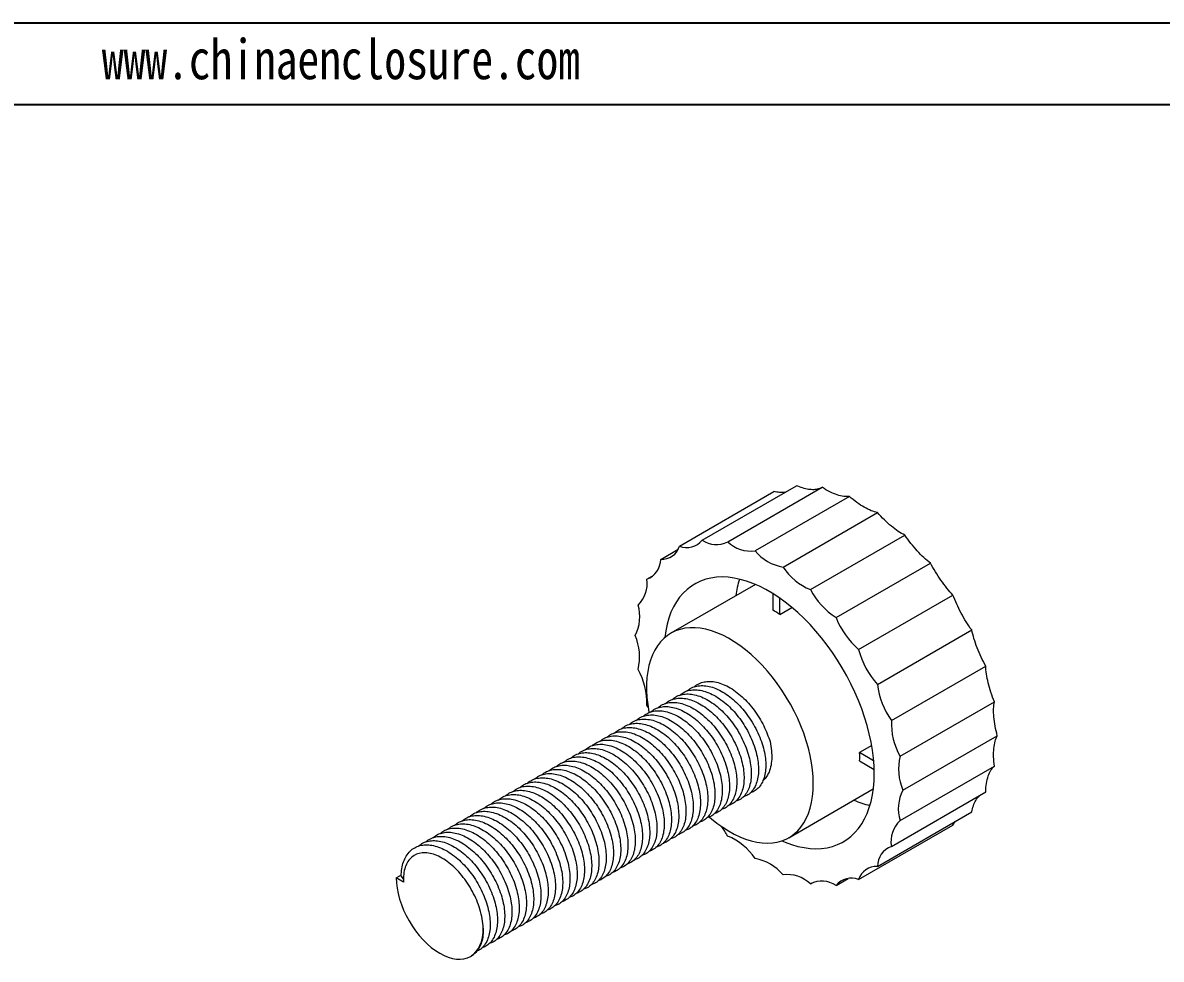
# Model space of a CAD drawing. Header units: inches. Extents: x 725 to 5279, y 573 to 1304.
# Drawn here: x 5125.4 to 5180.9, y 694.6 to 740.2 of the extents above; entities that cross this region are included whole.
import ezdxf

# ---------------------------------------------------------------- set-up
doc = ezdxf.new("R2010")
doc.units = ezdxf.units.IN
doc.layers.add('文字', color=81, linetype='Continuous')
doc.styles.add('宋体', font='', dxfattribs={"width": 0.8, "height": 3.5})
doc.styles.get('宋体').set_extended_font_data('SimSun')

msp = doc.modelspace()

# ---------------------------------------------------------------- linework, layer by layer
for p, q in [((5042.917, 740.203), (5279.452, 740.203)), ((5049.038, 736.221), (5275.47, 736.221))]:
    msp.add_line(p, q)
at = {"color": 7, "linetype": 'Continuous', "lineweight": 15}
for p, q in [((5158.563, 714.994), (5163.163, 717.649)), ((5157.459, 714.705), (5162.059, 717.361)), ((5159.81, 714.915), (5164.409, 717.571)), ((5165.744, 717.128), (5161.145, 714.473)), ((5162.509, 713.685), (5167.109, 716.34)), ((5163.844, 712.587), (5168.443, 715.242)), ((5156.546, 714.061), (5157.39, 714.549)), ((5165.091, 711.226), (5169.69, 713.881)), ((5155.864, 713.091), (5156.205, 713.288)), ((5161.16, 712.837), (5157.043, 710.46)), ((5162.004, 712.397), (5162.004, 711.579)), ((5162.357, 711.375), (5162.357, 712.164)), ((5166.195, 709.662), (5170.794, 712.318)), ((5162.357, 711.375), (5162.945, 711.714)), ((5167.108, 707.964), (5171.707, 710.62)), ((5167.79, 706.206), (5172.389, 708.861)), ((5168.212, 704.464), (5172.811, 707.119)), ((5155.931, 706.858), (5155.864, 706.959)), ((5168.354, 702.814), (5172.954, 705.469)), ((5166.83, 704.985), (5166.242, 704.646)), ((5166.926, 704.251), (5166.242, 704.646)), ((5166.242, 704.237), (5166.95, 703.829)), ((5168.212, 701.329), (5172.811, 703.985)), ((5162.792, 700.5), (5166.91, 702.877)), ((5167.79, 700.074), (5172.389, 702.729)), ((5167.108, 699.103), (5171.707, 701.758)), ((5166.195, 698.459), (5170.794, 701.115)), ((5170.794, 701.115), (5170.892, 701.288)), ((5143.654, 698.541), (5143.831, 698.643)), ((5144.006, 698.337), (5143.654, 698.541)), ((5143.889, 698.632), (5143.831, 698.643)), ((5143.889, 698.632), (5144.005, 698.469)), ((5163.844, 698.249), (5163.928, 698.297)), ((5165.091, 698.17), (5165.687, 698.515)), ((5147.275, 694.718), (5147.32, 694.744))]:
    msp.add_line(p, q, dxfattribs=at)
at = {"color": 7, "linetype": 'Continuous', "lineweight": 15, "flags": 128}
for points in [[(5166.953, 703.623), (5166.944, 703.993), (5166.914, 704.373), (5166.866, 704.761), (5166.798, 705.156), (5166.712, 705.557), (5166.607, 705.961), (5166.484, 706.368), (5166.343, 706.776), (5166.185, 707.183), (5166.011, 707.587), (5165.821, 707.988), (5165.615, 708.383), (5165.396, 708.772), (5165.162, 709.152), (5164.916, 709.523), (5164.659, 709.882), (5164.39, 710.229), (5164.112, 710.562), (5163.825, 710.88), (5163.531, 711.182), (5163.23, 711.466), (5162.924, 711.732), (5162.613, 711.978), (5162.3, 712.204), (5161.985, 712.408), (5161.669, 712.591), (5161.354, 712.75), (5161.04, 712.886), (5160.73, 712.998), (5160.424, 713.086), (5160.123, 713.149), (5159.829, 713.188), (5159.542, 713.201), (5159.264, 713.189), (5158.995, 713.152), (5158.737, 713.09), (5158.491, 713.003), (5158.258, 712.892), (5158.038, 712.758), (5157.833, 712.599), (5157.643, 712.418), (5157.468, 712.215), (5157.31, 711.99), (5157.17, 711.745), (5157.046, 711.48), (5156.942, 711.197), (5156.855, 710.896), (5156.788, 710.579), (5156.739, 710.247), (5156.739, 710.242)], [(5163.983, 703.133), (5163.974, 703.462), (5163.945, 703.802), (5163.897, 704.149), (5163.829, 704.502), (5163.744, 704.86), (5163.64, 705.221), (5163.518, 705.584), (5163.379, 705.946), (5163.223, 706.305), (5163.052, 706.661), (5162.866, 707.011), (5162.666, 707.354), (5162.453, 707.687), (5162.227, 708.011), (5161.991, 708.322), (5161.745, 708.62), (5161.49, 708.902), (5161.227, 709.169), (5160.959, 709.418), (5160.685, 709.648), (5160.408, 709.858), (5160.128, 710.047), (5159.847, 710.215), (5159.567, 710.36), (5159.289, 710.482), (5159.013, 710.58), (5158.742, 710.653), (5158.476, 710.702), (5158.217, 710.727), (5157.966, 710.726), (5157.725, 710.7), (5157.494, 710.649), (5157.274, 710.574), (5157.068, 710.474), (5156.874, 710.35), (5156.696, 710.204), (5156.532, 710.035), (5156.385, 709.844), (5156.254, 709.632), (5156.141, 709.401), (5156.046, 709.15), (5155.97, 708.883), (5155.912, 708.599), (5155.874, 708.3), (5155.854, 707.988), (5155.854, 707.664), (5155.874, 707.329), (5155.912, 706.986), (5155.97, 706.635), (5155.978, 706.594)], [(5162.452, 700.346), (5162.613, 700.278), (5162.924, 700.166), (5163.23, 700.078), (5163.531, 700.015), (5163.825, 699.977), (5164.112, 699.964), (5164.39, 699.976), (5164.659, 700.013), (5164.916, 700.075), (5165.162, 700.161), (5165.396, 700.272), (5165.615, 700.407), (5165.821, 700.565), (5166.011, 700.746), (5166.185, 700.95), (5166.343, 701.174), (5166.484, 701.419), (5166.607, 701.684), (5166.712, 701.967), (5166.798, 702.268), (5166.866, 702.585), (5166.914, 702.918), (5166.944, 703.264), (5166.953, 703.623)], [(5158.92, 701.505), (5159.013, 701.425), (5159.289, 701.205), (5159.567, 701.005), (5159.847, 700.826), (5160.128, 700.67), (5160.408, 700.536), (5160.685, 700.426), (5160.959, 700.341), (5161.227, 700.279), (5161.49, 700.243), (5161.745, 700.231), (5161.991, 700.244), (5162.227, 700.283), (5162.453, 700.346), (5162.666, 700.434), (5162.866, 700.545), (5163.052, 700.68), (5163.223, 700.838), (5163.379, 701.018), (5163.518, 701.22), (5163.64, 701.442), (5163.744, 701.683), (5163.829, 701.942), (5163.897, 702.218), (5163.945, 702.509), (5163.974, 702.815), (5163.983, 703.133)], [(5143.654, 698.541), (5143.664, 698.295), (5143.695, 698.039), (5143.746, 697.777), (5143.816, 697.51), (5143.905, 697.241), (5144.012, 696.973), (5144.136, 696.709), (5144.275, 696.45), (5144.43, 696.199), (5144.597, 695.96), (5144.775, 695.733), (5144.964, 695.522), (5145.16, 695.327), (5145.362, 695.152), (5145.568, 694.998), (5145.775, 694.866), (5145.983, 694.758), (5146.189, 694.675), (5146.391, 694.616), (5146.587, 694.584), (5146.775, 694.578), (5146.954, 694.599), (5147.121, 694.646), (5147.275, 694.718), (5147.415, 694.815), (5147.539, 694.937), (5147.646, 695.081), (5147.735, 695.247), (5147.805, 695.433), (5147.856, 695.637), (5147.887, 695.857), (5147.897, 696.091)]]:
    msp.add_lwpolyline(points, dxfattribs=at)
at = {"color": 7, "linetype": 'Continuous', "lineweight": 15}
for centre, radius, start, end in [((5157.818, 715.589), 0.953, 247.9068, 321.4237), ((5159.251, 715.979), 1.201, 235.0536, 297.7191), ((5160.95, 716.118), 1.657, 226.5376, 276.7471), ((5156.592, 714.966), 0.905, 267.0909, 343.2926), ((5162.902, 715.941), 2.29, 219.8772, 260.1282), ((5155.495, 714.075), 1.051, 290.5501, 359.2486), ((5165.001, 715.354), 2.999, 213.8084, 247.3006), ((5154.479, 712.857), 1.404, 313.2953, 9.566), ((5165.01, 711.727), 4.83, 163.5148, 173.3083), ((5167.063, 714.284), 3.639, 207.81, 237.1841), ((5153.57, 711.266), 1.957, 332.1062, 16.9192), ((5159.473, 706.787), 5.419, 57.8441, 62.1613), ((5168.863, 712.718), 4.057, 201.58, 228.8702), ((5152.869, 709.309), 2.644, 346.6961, 23.1886), ((5170.203, 710.723), 4.146, 194.8217, 221.7119), ((5152.527, 707.073), 3.339, 358.0357, 29.1783), ((5170.962, 708.448), 3.884, 187.1532, 215.2581), ((5171.127, 706.091), 3.339, 178.0357, 209.1783), ((5160.826, 704.441), 5.42, 357.8417, 2.1583), ((5170.785, 703.855), 2.644, 166.6961, 203.1886), ((5170.084, 701.899), 1.957, 152.1062, 196.9192), ((5167.873, 706.766), 4.83, 246.6859, 256.4803), ((5156.094, 698.53), 4.243, 28.86, 36.2937), ((5169.174, 700.307), 1.404, 133.2953, 189.566), ((5158.652, 697.811), 2.999, 33.8084, 67.3006), ((5168.159, 699.089), 1.051, 110.5501, 179.2486), ((5160.752, 697.224), 2.29, 39.8772, 80.1282), ((5167.062, 698.199), 0.905, 87.0909, 163.2926), ((5162.704, 697.046), 1.657, 46.5376, 96.7471), ((5164.403, 697.186), 1.201, 55.0536, 117.7191), ((5165.836, 697.576), 0.953, 67.9068, 141.4237)]:
    msp.add_arc(centre, radius, start, end, dxfattribs=at)
for points, knots in [([(5164.371, 717.553), (5164.327, 717.529), (5164.224, 717.474), (5164.013, 717.447), (5163.752, 717.464), (5163.467, 717.528), (5163.262, 717.61), (5163.163, 717.649)], [0, 0, 0, 0, 0.163517, 0.377151, 0.584945, 0.798846, 1, 1, 1, 1]), ([(5162.609, 717.33), (5162.522, 717.323), (5162.353, 717.309), (5162.155, 717.343), (5162.059, 717.361)], [0, 0, 0, 0, 0.510751, 1, 1, 1, 1]), ([(5165.744, 717.128), (5165.662, 717.114), (5165.572, 717.113), (5165.373, 717.138), (5165.264, 717.163), (5164.921, 717.277), (5164.668, 717.403), (5164.409, 717.571)], [0, 0, 0, 0, 0.25, 0.25, 0.5, 0.5, 1, 1, 1, 1]), ([(5167.109, 716.34), (5167.015, 716.358), (5166.915, 716.388), (5166.702, 716.475), (5166.587, 716.532), (5166.237, 716.734), (5165.988, 716.914), (5165.744, 717.128)], [0, 0, 0, 0, 0.25, 0.25, 0.5, 0.5, 1, 1, 1, 1]), ([(5168.443, 715.242), (5168.343, 715.291), (5168.238, 715.352), (5168.02, 715.497), (5167.905, 715.582), (5167.677, 715.77), (5167.562, 715.873), (5167.333, 716.096), (5167.219, 716.215), (5167.109, 716.34)], [0, 0, 0, 0, 0.25, 0.25, 0.5, 0.5, 0.75, 0.75, 1, 1, 1, 1]), ([(5169.69, 713.881), (5169.587, 713.96), (5169.483, 714.048), (5169.27, 714.246), (5169.161, 714.356), (5168.948, 714.589), (5168.843, 714.712), (5168.638, 714.97), (5168.538, 715.105), (5168.443, 715.242)], [0, 0, 0, 0, 0.25, 0.25, 0.5, 0.5, 0.75, 0.75, 1, 1, 1, 1]), ([(5170.794, 712.318), (5170.694, 712.422), (5170.595, 712.535), (5170.398, 712.777), (5170.299, 712.908), (5170.11, 713.176), (5170.02, 713.313), (5169.847, 713.595), (5169.765, 713.739), (5169.69, 713.881)], [0, 0, 0, 0, 0.25, 0.25, 0.5, 0.5, 0.75, 0.75, 1, 1, 1, 1]), ([(5171.707, 710.62), (5171.615, 710.746), (5171.526, 710.879), (5171.354, 711.155), (5171.27, 711.3), (5171.113, 711.591), (5171.041, 711.737), (5170.907, 712.03), (5170.846, 712.176), (5170.794, 712.318)], [0, 0, 0, 0, 0.25, 0.25, 0.5, 0.5, 0.75, 0.75, 1, 1, 1, 1]), ([(5172.389, 708.861), (5172.31, 709.005), (5172.236, 709.151), (5172.096, 709.45), (5172.031, 709.603), (5171.914, 709.905), (5171.862, 710.053), (5171.773, 710.343), (5171.736, 710.485), (5171.707, 710.62)], [0, 0, 0, 0, 0.25, 0.25, 0.5, 0.5, 0.75, 0.75, 1, 1, 1, 1]), ([(5172.811, 707.119), (5172.749, 707.274), (5172.692, 707.428), (5172.593, 707.736), (5172.548, 707.892), (5172.476, 708.19), (5172.448, 708.334), (5172.406, 708.609), (5172.394, 708.74), (5172.389, 708.861)], [0, 0, 0, 0, 0.25, 0.25, 0.5, 0.5, 0.75, 0.75, 1, 1, 1, 1]), ([(5157.46, 707.432), (5157.516, 707.478), (5157.642, 707.584), (5157.882, 707.675), (5158.163, 707.716), (5158.47, 707.692), (5158.799, 707.603), (5159.141, 707.448), (5159.484, 707.23), (5159.813, 706.96), (5160.12, 706.649), (5160.402, 706.301), (5160.659, 705.92), (5160.884, 705.51), (5161.068, 705.086), (5161.204, 704.663), (5161.288, 704.257), (5161.321, 703.876), (5161.304, 703.524), (5161.238, 703.205), (5161.121, 702.927), (5160.955, 702.706), (5160.767, 702.553), (5160.62, 702.503), (5160.558, 702.482)], [0, 0, 0, 0, 0.035891, 0.082, 0.126818, 0.172483, 0.219307, 0.266733, 0.314159, 0.360984, 0.406648, 0.451466, 0.497575, 0.544665, 0.592159, 0.63945, 0.685946, 0.731113, 0.776281, 0.822777, 0.870068, 0.917562, 0.964652, 1, 1, 1, 1]), ([(5157.814, 707.636), (5157.869, 707.682), (5157.996, 707.788), (5158.235, 707.879), (5158.517, 707.92), (5158.824, 707.897), (5159.153, 707.807), (5159.495, 707.652), (5159.837, 707.434), (5160.166, 707.164), (5160.473, 706.853), (5160.755, 706.505), (5161.012, 706.124), (5161.237, 705.714), (5161.422, 705.29), (5161.558, 704.867), (5161.642, 704.461), (5161.674, 704.08), (5161.658, 703.728), (5161.592, 703.409), (5161.474, 703.131), (5161.309, 702.91), (5161.115, 702.755), (5160.965, 702.7), (5160.897, 702.675)], [0, 0, 0, 0, 0.0357801, 0.0817456, 0.126425, 0.1719477, 0.2186267, 0.2659059, 0.3131852, 0.3598641, 0.4053869, 0.4500663, 0.4960318, 0.5429756, 0.5903226, 0.6374671, 0.683819, 0.7288461, 0.7738732, 0.8202251, 0.8673697, 0.9147166, 0.9616605, 1, 1, 1, 1]), ([(5158.167, 707.84), (5158.223, 707.886), (5158.35, 707.992), (5158.589, 708.083), (5158.87, 708.124), (5159.177, 708.101), (5159.506, 708.011), (5159.849, 707.856), (5160.191, 707.638), (5160.52, 707.368), (5160.827, 707.057), (5161.109, 706.709), (5161.358, 706.339), (5161.571, 705.955), (5161.747, 705.567), (5161.831, 705.308), (5161.873, 705.179)], [0, 0, 0, 0, 0.057218, 0.130725, 0.202175, 0.274973, 0.349621, 0.425228, 0.500836, 0.575483, 0.648282, 0.719732, 0.793239, 0.861797, 0.930964, 1, 1, 1, 1]), ([(5156.4, 706.819), (5156.455, 706.866), (5156.582, 706.972), (5156.821, 707.062), (5157.102, 707.104), (5157.41, 707.08), (5157.739, 706.991), (5158.081, 706.835), (5158.423, 706.618), (5158.752, 706.348), (5159.059, 706.036), (5159.341, 705.689), (5159.598, 705.308), (5159.823, 704.898), (5160.008, 704.474), (5160.143, 704.05), (5160.227, 703.644), (5160.26, 703.264), (5160.244, 702.912), (5160.177, 702.592), (5160.06, 702.315), (5159.894, 702.094), (5159.706, 701.94), (5159.56, 701.891), (5159.497, 701.87)], [0, 0, 0, 0, 0.0358914, 0.0819999, 0.1268183, 0.1724826, 0.2193068, 0.2667331, 0.3141595, 0.3609836, 0.406648, 0.4514664, 0.4975749, 0.5446648, 0.592159, 0.6394502, 0.6859463, 0.7311135, 0.7762806, 0.8227768, 0.8700679, 0.9175622, 0.9646521, 1, 1, 1, 1]), ([(5156.753, 707.023), (5156.809, 707.07), (5156.935, 707.176), (5157.175, 707.266), (5157.456, 707.308), (5157.763, 707.284), (5158.092, 707.195), (5158.434, 707.039), (5158.776, 706.822), (5159.106, 706.552), (5159.413, 706.24), (5159.695, 705.893), (5159.952, 705.512), (5160.177, 705.102), (5160.361, 704.678), (5160.497, 704.255), (5160.581, 703.848), (5160.614, 703.468), (5160.597, 703.116), (5160.531, 702.796), (5160.414, 702.519), (5160.248, 702.298), (5160.059, 702.144), (5159.913, 702.095), (5159.851, 702.074)], [0, 0, 0, 0, 0.035891, 0.082, 0.126818, 0.172483, 0.219307, 0.266733, 0.314159, 0.360984, 0.406648, 0.451466, 0.497575, 0.544665, 0.592159, 0.63945, 0.685946, 0.731113, 0.776281, 0.822777, 0.870068, 0.917562, 0.964652, 1, 1, 1, 1]), ([(5157.107, 707.228), (5157.162, 707.274), (5157.289, 707.38), (5157.528, 707.471), (5157.81, 707.512), (5158.117, 707.488), (5158.446, 707.399), (5158.788, 707.243), (5159.13, 707.026), (5159.459, 706.756), (5159.766, 706.444), (5160.048, 706.097), (5160.305, 705.716), (5160.53, 705.306), (5160.715, 704.882), (5160.851, 704.459), (5160.935, 704.053), (5160.967, 703.672), (5160.951, 703.32), (5160.884, 703), (5160.767, 702.723), (5160.601, 702.502), (5160.413, 702.348), (5160.267, 702.299), (5160.204, 702.278)], [0, 0, 0, 0, 0.035891, 0.082, 0.126818, 0.172483, 0.219307, 0.266733, 0.314159, 0.360984, 0.406648, 0.451466, 0.497575, 0.544665, 0.592159, 0.63945, 0.685946, 0.731113, 0.776281, 0.822777, 0.870068, 0.917562, 0.964652, 1, 1, 1, 1]), ([(5172.954, 705.469), (5172.911, 705.629), (5172.876, 705.785), (5172.821, 706.09), (5172.801, 706.24), (5172.776, 706.523), (5172.772, 706.655), (5172.779, 706.903), (5172.791, 707.017), (5172.811, 707.119)], [0, 0, 0, 0, 0.25, 0.25, 0.5, 0.5, 0.75, 0.75, 1, 1, 1, 1]), ([(5155.693, 706.411), (5155.748, 706.457), (5155.875, 706.563), (5156.114, 706.654), (5156.395, 706.696), (5156.702, 706.672), (5157.032, 706.583), (5157.374, 706.427), (5157.716, 706.209), (5158.045, 705.94), (5158.352, 705.628), (5158.634, 705.28), (5158.891, 704.899), (5159.116, 704.49), (5159.3, 704.065), (5159.436, 703.642), (5159.52, 703.236), (5159.553, 702.856), (5159.536, 702.503), (5159.47, 702.184), (5159.353, 701.907), (5159.187, 701.686), (5158.999, 701.532), (5158.853, 701.483), (5158.79, 701.462)], [0, 0, 0, 0, 0.035891, 0.082, 0.126818, 0.172483, 0.219307, 0.266733, 0.314159, 0.360984, 0.406648, 0.451466, 0.497575, 0.544665, 0.592159, 0.63945, 0.685946, 0.731113, 0.776281, 0.822777, 0.870068, 0.917562, 0.964652, 1, 1, 1, 1]), ([(5156.046, 706.615), (5156.102, 706.662), (5156.228, 706.768), (5156.468, 706.858), (5156.749, 706.9), (5157.056, 706.876), (5157.385, 706.787), (5157.727, 706.631), (5158.069, 706.414), (5158.399, 706.144), (5158.705, 705.832), (5158.988, 705.484), (5159.244, 705.104), (5159.47, 704.694), (5159.654, 704.27), (5159.79, 703.846), (5159.874, 703.44), (5159.907, 703.06), (5159.89, 702.707), (5159.824, 702.388), (5159.707, 702.111), (5159.541, 701.89), (5159.352, 701.736), (5159.206, 701.687), (5159.143, 701.666)], [0, 0, 0, 0, 0.035891, 0.082, 0.126818, 0.172483, 0.219307, 0.266733, 0.314159, 0.360984, 0.406648, 0.451466, 0.497575, 0.544665, 0.592159, 0.63945, 0.685946, 0.731113, 0.776281, 0.822777, 0.870068, 0.917562, 0.964652, 1, 1, 1, 1]), ([(5154.632, 705.799), (5154.687, 705.845), (5154.814, 705.951), (5155.053, 706.042), (5155.335, 706.083), (5155.642, 706.06), (5155.971, 705.97), (5156.313, 705.815), (5156.655, 705.597), (5156.984, 705.327), (5157.291, 705.016), (5157.573, 704.668), (5157.83, 704.287), (5158.056, 703.878), (5158.24, 703.453), (5158.376, 703.03), (5158.46, 702.624), (5158.492, 702.243), (5158.476, 701.891), (5158.41, 701.572), (5158.293, 701.294), (5158.126, 701.073), (5157.938, 700.92), (5157.792, 700.87), (5157.729, 700.849)], [0, 0, 0, 0, 0.0358914, 0.0819999, 0.1268183, 0.1724826, 0.2193068, 0.2667331, 0.3141595, 0.3609836, 0.406648, 0.4514664, 0.4975749, 0.5446648, 0.592159, 0.6394502, 0.6859463, 0.7311135, 0.7762806, 0.8227768, 0.8700679, 0.9175622, 0.9646521, 1, 1, 1, 1]), ([(5154.985, 706.003), (5155.041, 706.049), (5155.168, 706.155), (5155.407, 706.246), (5155.688, 706.287), (5155.995, 706.264), (5156.324, 706.175), (5156.667, 706.019), (5157.009, 705.801), (5157.338, 705.531), (5157.645, 705.22), (5157.927, 704.872), (5158.184, 704.491), (5158.409, 704.082), (5158.593, 703.657), (5158.729, 703.234), (5158.813, 702.828), (5158.846, 702.447), (5158.829, 702.095), (5158.763, 701.776), (5158.646, 701.498), (5158.48, 701.277), (5158.292, 701.124), (5158.145, 701.075), (5158.083, 701.053)], [0, 0, 0, 0, 0.035891, 0.082, 0.126818, 0.172483, 0.219307, 0.266733, 0.314159, 0.360984, 0.406648, 0.451466, 0.497575, 0.544665, 0.592159, 0.63945, 0.685946, 0.731113, 0.776281, 0.822777, 0.870068, 0.917562, 0.964652, 1, 1, 1, 1]), ([(5155.339, 706.207), (5155.394, 706.253), (5155.521, 706.359), (5155.761, 706.45), (5156.042, 706.492), (5156.349, 706.468), (5156.678, 706.379), (5157.02, 706.223), (5157.362, 706.005), (5157.692, 705.735), (5157.998, 705.424), (5158.281, 705.076), (5158.537, 704.695), (5158.763, 704.286), (5158.947, 703.861), (5159.083, 703.438), (5159.167, 703.032), (5159.199, 702.651), (5159.183, 702.299), (5159.117, 701.98), (5159, 701.702), (5158.833, 701.482), (5158.645, 701.328), (5158.499, 701.279), (5158.436, 701.257)], [0, 0, 0, 0, 0.035891, 0.082, 0.126818, 0.172483, 0.219307, 0.266733, 0.314159, 0.360984, 0.406648, 0.451466, 0.497575, 0.544665, 0.592159, 0.63945, 0.685946, 0.731113, 0.776281, 0.822777, 0.870068, 0.917562, 0.964652, 1, 1, 1, 1]), ([(5153.571, 705.186), (5153.627, 705.233), (5153.753, 705.339), (5153.993, 705.43), (5154.274, 705.471), (5154.581, 705.447), (5154.91, 705.358), (5155.252, 705.202), (5155.595, 704.985), (5155.924, 704.715), (5156.231, 704.403), (5156.513, 704.056), (5156.77, 703.675), (5156.995, 703.265), (5157.179, 702.841), (5157.315, 702.418), (5157.399, 702.012), (5157.432, 701.631), (5157.415, 701.279), (5157.349, 700.959), (5157.232, 700.682), (5157.066, 700.461), (5156.878, 700.307), (5156.731, 700.258), (5156.669, 700.237)], [0, 0, 0, 0, 0.035891, 0.082, 0.126818, 0.172483, 0.219307, 0.266733, 0.314159, 0.360984, 0.406648, 0.451466, 0.497575, 0.544665, 0.592159, 0.63945, 0.685946, 0.731113, 0.776281, 0.822777, 0.870068, 0.917562, 0.964652, 1, 1, 1, 1]), ([(5153.925, 705.391), (5153.98, 705.437), (5154.107, 705.543), (5154.346, 705.634), (5154.628, 705.675), (5154.935, 705.651), (5155.264, 705.562), (5155.606, 705.406), (5155.948, 705.189), (5156.277, 704.919), (5156.584, 704.608), (5156.866, 704.26), (5157.123, 703.879), (5157.348, 703.469), (5157.533, 703.045), (5157.669, 702.622), (5157.753, 702.216), (5157.785, 701.835), (5157.769, 701.483), (5157.702, 701.164), (5157.585, 700.886), (5157.419, 700.665), (5157.231, 700.512), (5157.085, 700.462), (5157.022, 700.441)], [0, 0, 0, 0, 0.035891, 0.082, 0.126818, 0.172483, 0.219307, 0.266733, 0.314159, 0.360984, 0.406648, 0.451466, 0.497575, 0.544665, 0.592159, 0.63945, 0.685946, 0.731113, 0.776281, 0.822777, 0.870068, 0.917562, 0.964652, 1, 1, 1, 1]), ([(5154.278, 705.595), (5154.334, 705.641), (5154.46, 705.747), (5154.7, 705.838), (5154.981, 705.879), (5155.288, 705.856), (5155.617, 705.766), (5155.96, 705.611), (5156.302, 705.393), (5156.631, 705.123), (5156.938, 704.812), (5157.22, 704.464), (5157.477, 704.083), (5157.702, 703.673), (5157.886, 703.249), (5158.022, 702.826), (5158.106, 702.42), (5158.139, 702.039), (5158.122, 701.687), (5158.056, 701.368), (5157.939, 701.09), (5157.773, 700.869), (5157.585, 700.716), (5157.438, 700.666), (5157.376, 700.645)], [0, 0, 0, 0, 0.0358914, 0.0819999, 0.1268183, 0.1724826, 0.2193068, 0.2667331, 0.3141595, 0.3609836, 0.406648, 0.4514664, 0.4975749, 0.5446648, 0.592159, 0.6394502, 0.6859463, 0.7311135, 0.7762806, 0.8227768, 0.8700679, 0.9175622, 0.9646521, 1, 1, 1, 1]), ([(5172.811, 703.985), (5172.791, 704.142), (5172.779, 704.293), (5172.772, 704.581), (5172.776, 704.721), (5172.8, 704.975), (5172.82, 705.091), (5172.876, 705.3), (5172.911, 705.392), (5172.954, 705.469)], [0, 0, 0, 0, 0.25, 0.25, 0.5, 0.5, 0.75, 0.75, 1, 1, 1, 1]), ([(5152.511, 704.574), (5152.566, 704.621), (5152.693, 704.727), (5152.932, 704.817), (5153.213, 704.859), (5153.52, 704.835), (5153.85, 704.746), (5154.192, 704.59), (5154.534, 704.373), (5154.863, 704.103), (5155.17, 703.791), (5155.452, 703.443), (5155.709, 703.063), (5155.934, 702.653), (5156.118, 702.229), (5156.254, 701.805), (5156.338, 701.399), (5156.371, 701.019), (5156.354, 700.666), (5156.288, 700.347), (5156.171, 700.07), (5156.005, 699.849), (5155.817, 699.695), (5155.671, 699.646), (5155.608, 699.625)], [0, 0, 0, 0, 0.0358914, 0.0819999, 0.1268183, 0.1724826, 0.2193068, 0.2667331, 0.3141595, 0.3609836, 0.406648, 0.4514664, 0.4975749, 0.5446648, 0.592159, 0.6394502, 0.6859463, 0.7311135, 0.7762806, 0.8227768, 0.8700679, 0.9175622, 0.9646521, 1, 1, 1, 1]), ([(5152.864, 704.778), (5152.92, 704.825), (5153.046, 704.931), (5153.286, 705.021), (5153.567, 705.063), (5153.874, 705.039), (5154.203, 704.95), (5154.545, 704.794), (5154.887, 704.577), (5155.217, 704.307), (5155.523, 703.995), (5155.806, 703.648), (5156.062, 703.267), (5156.288, 702.857), (5156.472, 702.433), (5156.608, 702.009), (5156.692, 701.603), (5156.725, 701.223), (5156.708, 700.871), (5156.642, 700.551), (5156.525, 700.274), (5156.359, 700.053), (5156.17, 699.899), (5156.024, 699.85), (5155.961, 699.829)], [0, 0, 0, 0, 0.0358914, 0.0819999, 0.1268183, 0.1724826, 0.2193068, 0.2667331, 0.3141595, 0.3609836, 0.406648, 0.4514664, 0.4975749, 0.5446648, 0.592159, 0.6394502, 0.6859463, 0.7311135, 0.7762806, 0.8227768, 0.8700679, 0.9175622, 0.9646521, 1, 1, 1, 1]), ([(5153.218, 704.982), (5153.273, 705.029), (5153.4, 705.135), (5153.639, 705.225), (5153.92, 705.267), (5154.228, 705.243), (5154.557, 705.154), (5154.899, 704.998), (5155.241, 704.781), (5155.57, 704.511), (5155.877, 704.199), (5156.159, 703.852), (5156.416, 703.471), (5156.641, 703.061), (5156.826, 702.637), (5156.961, 702.214), (5157.045, 701.807), (5157.078, 701.427), (5157.062, 701.075), (5156.995, 700.755), (5156.878, 700.478), (5156.712, 700.257), (5156.524, 700.103), (5156.378, 700.054), (5156.315, 700.033)], [0, 0, 0, 0, 0.0358914, 0.0819999, 0.1268183, 0.1724826, 0.2193068, 0.2667331, 0.3141595, 0.3609836, 0.406648, 0.4514664, 0.4975749, 0.5446648, 0.592159, 0.6394502, 0.6859463, 0.7311135, 0.7762806, 0.8227768, 0.8700679, 0.9175622, 0.9646521, 1, 1, 1, 1]), ([(5161.873, 705.179), (5161.901, 705.03), (5161.956, 704.732), (5161.964, 704.315), (5161.914, 703.936), (5161.802, 703.62), (5161.67, 703.401), (5161.564, 703.315), (5161.528, 703.286)], [0, 0, 0, 0, 0.184729, 0.369459, 0.554727, 0.739984, 0.912633, 1, 1, 1, 1]), ([(5151.803, 704.166), (5151.859, 704.212), (5151.986, 704.318), (5152.225, 704.409), (5152.506, 704.451), (5152.813, 704.427), (5153.142, 704.338), (5153.485, 704.182), (5153.827, 703.964), (5154.156, 703.694), (5154.463, 703.383), (5154.745, 703.035), (5155.002, 702.654), (5155.227, 702.245), (5155.411, 701.82), (5155.547, 701.397), (5155.631, 700.991), (5155.664, 700.61), (5155.647, 700.258), (5155.581, 699.939), (5155.464, 699.661), (5155.298, 699.44), (5155.11, 699.287), (5154.963, 699.238), (5154.901, 699.216)], [0, 0, 0, 0, 0.035891, 0.082, 0.126818, 0.172483, 0.219307, 0.266733, 0.314159, 0.360984, 0.406648, 0.451466, 0.497575, 0.544665, 0.592159, 0.63945, 0.685946, 0.731113, 0.776281, 0.822777, 0.870068, 0.917562, 0.964652, 1, 1, 1, 1]), ([(5152.157, 704.37), (5152.212, 704.416), (5152.339, 704.522), (5152.579, 704.613), (5152.86, 704.655), (5153.167, 704.631), (5153.496, 704.542), (5153.838, 704.386), (5154.18, 704.168), (5154.51, 703.899), (5154.816, 703.587), (5155.099, 703.239), (5155.355, 702.858), (5155.581, 702.449), (5155.765, 702.024), (5155.901, 701.601), (5155.985, 701.195), (5156.017, 700.815), (5156.001, 700.462), (5155.935, 700.143), (5155.818, 699.866), (5155.651, 699.645), (5155.463, 699.491), (5155.317, 699.442), (5155.254, 699.421)], [0, 0, 0, 0, 0.035891, 0.082, 0.126818, 0.172483, 0.219307, 0.266733, 0.314159, 0.360984, 0.406648, 0.451466, 0.497575, 0.544665, 0.592159, 0.63945, 0.685946, 0.731113, 0.776281, 0.822777, 0.870068, 0.917562, 0.964652, 1, 1, 1, 1]), ([(5150.743, 703.554), (5150.798, 703.6), (5150.925, 703.706), (5151.164, 703.797), (5151.446, 703.838), (5151.753, 703.815), (5152.082, 703.725), (5152.424, 703.57), (5152.766, 703.352), (5153.095, 703.082), (5153.402, 702.771), (5153.684, 702.423), (5153.941, 702.042), (5154.166, 701.632), (5154.351, 701.208), (5154.487, 700.785), (5154.571, 700.379), (5154.603, 699.998), (5154.587, 699.646), (5154.52, 699.327), (5154.403, 699.049), (5154.237, 698.828), (5154.049, 698.675), (5153.903, 698.625), (5153.84, 698.604)], [0, 0, 0, 0, 0.035891, 0.082, 0.126818, 0.172483, 0.219307, 0.266733, 0.314159, 0.360984, 0.406648, 0.451466, 0.497575, 0.544665, 0.592159, 0.63945, 0.685946, 0.731113, 0.776281, 0.822777, 0.870068, 0.917562, 0.964652, 1, 1, 1, 1]), ([(5151.096, 703.758), (5151.152, 703.804), (5151.279, 703.91), (5151.518, 704.001), (5151.799, 704.042), (5152.106, 704.019), (5152.435, 703.929), (5152.778, 703.774), (5153.12, 703.556), (5153.449, 703.286), (5153.756, 702.975), (5154.038, 702.627), (5154.295, 702.246), (5154.52, 701.837), (5154.704, 701.412), (5154.84, 700.989), (5154.924, 700.583), (5154.957, 700.202), (5154.94, 699.85), (5154.874, 699.531), (5154.757, 699.253), (5154.591, 699.032), (5154.403, 698.879), (5154.256, 698.829), (5154.194, 698.808)], [0, 0, 0, 0, 0.035891, 0.082, 0.126818, 0.172483, 0.219307, 0.266733, 0.314159, 0.360984, 0.406648, 0.451466, 0.497575, 0.544665, 0.592159, 0.63945, 0.685946, 0.731113, 0.776281, 0.822777, 0.870068, 0.917562, 0.964652, 1, 1, 1, 1]), ([(5151.45, 703.962), (5151.505, 704.008), (5151.632, 704.114), (5151.871, 704.205), (5152.153, 704.246), (5152.46, 704.223), (5152.789, 704.134), (5153.131, 703.978), (5153.473, 703.76), (5153.802, 703.49), (5154.109, 703.179), (5154.391, 702.831), (5154.648, 702.45), (5154.874, 702.041), (5155.058, 701.616), (5155.194, 701.193), (5155.278, 700.787), (5155.31, 700.406), (5155.294, 700.054), (5155.228, 699.735), (5155.111, 699.457), (5154.944, 699.236), (5154.756, 699.083), (5154.61, 699.034), (5154.547, 699.012)], [0, 0, 0, 0, 0.035891, 0.082, 0.126818, 0.172483, 0.219307, 0.266733, 0.314159, 0.360984, 0.406648, 0.451466, 0.497575, 0.544665, 0.592159, 0.63945, 0.685946, 0.731113, 0.776281, 0.822777, 0.870068, 0.917562, 0.964652, 1, 1, 1, 1]), ([(5172.389, 702.729), (5172.394, 702.878), (5172.406, 703.017), (5172.447, 703.278), (5172.476, 703.399), (5172.548, 703.614), (5172.591, 703.708), (5172.691, 703.869), (5172.749, 703.935), (5172.811, 703.985)], [0, 0, 0, 0, 0.25, 0.25, 0.5, 0.5, 0.75, 0.75, 1, 1, 1, 1]), ([(5149.682, 702.941), (5149.738, 702.988), (5149.864, 703.094), (5150.104, 703.184), (5150.385, 703.226), (5150.692, 703.202), (5151.021, 703.113), (5151.363, 702.957), (5151.705, 702.74), (5152.035, 702.47), (5152.341, 702.158), (5152.624, 701.811), (5152.88, 701.43), (5153.106, 701.02), (5153.29, 700.596), (5153.426, 700.173), (5153.51, 699.766), (5153.543, 699.386), (5153.526, 699.034), (5153.46, 698.714), (5153.343, 698.437), (5153.177, 698.216), (5152.988, 698.062), (5152.842, 698.013), (5152.779, 697.992)], [0, 0, 0, 0, 0.035891, 0.082, 0.126818, 0.172483, 0.219307, 0.266733, 0.314159, 0.360984, 0.406648, 0.451466, 0.497575, 0.544665, 0.592159, 0.63945, 0.685946, 0.731113, 0.776281, 0.822777, 0.870068, 0.917562, 0.964652, 1, 1, 1, 1]), ([(5150.036, 703.145), (5150.091, 703.192), (5150.218, 703.298), (5150.457, 703.389), (5150.738, 703.43), (5151.046, 703.406), (5151.375, 703.317), (5151.717, 703.161), (5152.059, 702.944), (5152.388, 702.674), (5152.695, 702.362), (5152.977, 702.015), (5153.234, 701.634), (5153.459, 701.224), (5153.644, 700.8), (5153.779, 700.377), (5153.863, 699.971), (5153.896, 699.59), (5153.88, 699.238), (5153.813, 698.918), (5153.696, 698.641), (5153.53, 698.42), (5153.342, 698.266), (5153.196, 698.217), (5153.133, 698.196)], [0, 0, 0, 0, 0.0358914, 0.0819999, 0.1268183, 0.1724826, 0.2193068, 0.2667331, 0.3141595, 0.3609836, 0.406648, 0.4514664, 0.4975749, 0.5446648, 0.592159, 0.6394502, 0.6859463, 0.7311135, 0.7762806, 0.8227768, 0.8700679, 0.9175622, 0.9646521, 1, 1, 1, 1]), ([(5150.389, 703.35), (5150.445, 703.396), (5150.571, 703.502), (5150.811, 703.593), (5151.092, 703.634), (5151.399, 703.61), (5151.728, 703.521), (5152.07, 703.365), (5152.413, 703.148), (5152.742, 702.878), (5153.049, 702.567), (5153.331, 702.219), (5153.588, 701.838), (5153.813, 701.428), (5153.997, 701.004), (5154.133, 700.581), (5154.217, 700.175), (5154.25, 699.794), (5154.233, 699.442), (5154.167, 699.123), (5154.05, 698.845), (5153.884, 698.624), (5153.696, 698.471), (5153.549, 698.421), (5153.487, 698.4)], [0, 0, 0, 0, 0.035891, 0.082, 0.126818, 0.172483, 0.219307, 0.266733, 0.314159, 0.360984, 0.406648, 0.451466, 0.497575, 0.544665, 0.592159, 0.63945, 0.685946, 0.731113, 0.776281, 0.822777, 0.870068, 0.917562, 0.964652, 1, 1, 1, 1]), ([(5148.975, 702.533), (5149.031, 702.58), (5149.157, 702.686), (5149.397, 702.776), (5149.678, 702.818), (5149.985, 702.794), (5150.314, 702.705), (5150.656, 702.549), (5150.998, 702.332), (5151.328, 702.062), (5151.634, 701.75), (5151.917, 701.402), (5152.173, 701.022), (5152.399, 700.612), (5152.583, 700.187), (5152.719, 699.764), (5152.803, 699.358), (5152.835, 698.978), (5152.819, 698.625), (5152.753, 698.306), (5152.636, 698.029), (5152.47, 697.808), (5152.281, 697.654), (5152.135, 697.605), (5152.072, 697.584)], [0, 0, 0, 0, 0.035891, 0.082, 0.126818, 0.172483, 0.219307, 0.266733, 0.314159, 0.360984, 0.406648, 0.451466, 0.497575, 0.544665, 0.592159, 0.63945, 0.685946, 0.731113, 0.776281, 0.822777, 0.870068, 0.917562, 0.964652, 1, 1, 1, 1]), ([(5149.329, 702.737), (5149.384, 702.784), (5149.511, 702.89), (5149.75, 702.98), (5150.031, 703.022), (5150.338, 702.998), (5150.668, 702.909), (5151.01, 702.753), (5151.352, 702.536), (5151.681, 702.266), (5151.988, 701.954), (5152.27, 701.606), (5152.527, 701.226), (5152.752, 700.816), (5152.936, 700.392), (5153.072, 699.968), (5153.156, 699.562), (5153.189, 699.182), (5153.173, 698.83), (5153.106, 698.51), (5152.989, 698.233), (5152.823, 698.012), (5152.635, 697.858), (5152.489, 697.809), (5152.426, 697.788)], [0, 0, 0, 0, 0.035891, 0.082, 0.126818, 0.172483, 0.219307, 0.266733, 0.314159, 0.360984, 0.406648, 0.451466, 0.497575, 0.544665, 0.592159, 0.63945, 0.685946, 0.731113, 0.776281, 0.822777, 0.870068, 0.917562, 0.964652, 1, 1, 1, 1]), ([(5147.914, 701.921), (5147.97, 701.967), (5148.097, 702.073), (5148.336, 702.164), (5148.617, 702.205), (5148.924, 702.182), (5149.253, 702.093), (5149.596, 701.937), (5149.938, 701.719), (5150.267, 701.449), (5150.574, 701.138), (5150.856, 700.79), (5151.113, 700.409), (5151.338, 700), (5151.522, 699.575), (5151.658, 699.152), (5151.742, 698.746), (5151.775, 698.365), (5151.758, 698.013), (5151.692, 697.694), (5151.575, 697.416), (5151.409, 697.195), (5151.221, 697.042), (5151.074, 696.992), (5151.012, 696.971)], [0, 0, 0, 0, 0.0358914, 0.0819999, 0.1268183, 0.1724826, 0.2193068, 0.2667331, 0.3141595, 0.3609836, 0.406648, 0.4514664, 0.4975749, 0.5446648, 0.592159, 0.6394502, 0.6859463, 0.7311135, 0.7762806, 0.8227768, 0.8700679, 0.9175622, 0.9646521, 1, 1, 1, 1]), ([(5148.268, 702.125), (5148.323, 702.171), (5148.45, 702.277), (5148.689, 702.368), (5148.971, 702.41), (5149.278, 702.386), (5149.607, 702.297), (5149.949, 702.141), (5150.291, 701.923), (5150.62, 701.653), (5150.927, 701.342), (5151.209, 700.994), (5151.466, 700.613), (5151.692, 700.204), (5151.876, 699.779), (5152.012, 699.356), (5152.096, 698.95), (5152.128, 698.569), (5152.112, 698.217), (5152.046, 697.898), (5151.929, 697.62), (5151.762, 697.399), (5151.574, 697.246), (5151.428, 697.197), (5151.365, 697.175)], [0, 0, 0, 0, 0.035891, 0.082, 0.126818, 0.172483, 0.219307, 0.266733, 0.314159, 0.360984, 0.406648, 0.451466, 0.497575, 0.544665, 0.592159, 0.63945, 0.685946, 0.731113, 0.776281, 0.822777, 0.870068, 0.917562, 0.964652, 1, 1, 1, 1]), ([(5148.622, 702.329), (5148.677, 702.375), (5148.804, 702.481), (5149.043, 702.572), (5149.324, 702.614), (5149.631, 702.59), (5149.961, 702.501), (5150.303, 702.345), (5150.645, 702.127), (5150.974, 701.857), (5151.281, 701.546), (5151.563, 701.198), (5151.82, 700.817), (5152.045, 700.408), (5152.229, 699.983), (5152.365, 699.56), (5152.449, 699.154), (5152.482, 698.774), (5152.465, 698.421), (5152.399, 698.102), (5152.282, 697.825), (5152.116, 697.604), (5151.928, 697.45), (5151.782, 697.401), (5151.719, 697.38)], [0, 0, 0, 0, 0.035891, 0.082, 0.126818, 0.172483, 0.219307, 0.266733, 0.314159, 0.360984, 0.406648, 0.451466, 0.497575, 0.544665, 0.592159, 0.63945, 0.685946, 0.731113, 0.776281, 0.822777, 0.870068, 0.917562, 0.964652, 1, 1, 1, 1]), ([(5171.707, 701.758), (5171.733, 701.861), (5171.785, 702.069), (5171.903, 702.319), (5172.014, 702.491), (5172.092, 702.553), (5172.116, 702.571)], [0, 0, 0, 0, 0.289865, 0.588023, 0.878003, 1, 1, 1, 1]), ([(5146.854, 701.309), (5146.909, 701.355), (5147.036, 701.461), (5147.275, 701.552), (5147.557, 701.593), (5147.864, 701.569), (5148.193, 701.48), (5148.535, 701.324), (5148.877, 701.107), (5149.206, 700.837), (5149.513, 700.526), (5149.795, 700.178), (5150.052, 699.797), (5150.277, 699.387), (5150.462, 698.963), (5150.597, 698.54), (5150.681, 698.134), (5150.714, 697.753), (5150.698, 697.401), (5150.631, 697.081), (5150.514, 696.804), (5150.348, 696.583), (5150.16, 696.429), (5150.014, 696.38), (5149.951, 696.359)], [0, 0, 0, 0, 0.035891, 0.082, 0.126818, 0.172483, 0.219307, 0.266733, 0.314159, 0.360984, 0.406648, 0.451466, 0.497575, 0.544665, 0.592159, 0.63945, 0.685946, 0.731113, 0.776281, 0.822777, 0.870068, 0.917562, 0.964652, 1, 1, 1, 1]), ([(5147.207, 701.513), (5147.263, 701.559), (5147.389, 701.665), (5147.629, 701.756), (5147.91, 701.797), (5148.217, 701.773), (5148.546, 701.684), (5148.888, 701.529), (5149.231, 701.311), (5149.56, 701.041), (5149.867, 700.73), (5150.149, 700.382), (5150.406, 700.001), (5150.631, 699.591), (5150.815, 699.167), (5150.951, 698.744), (5151.035, 698.338), (5151.068, 697.957), (5151.051, 697.605), (5150.985, 697.286), (5150.868, 697.008), (5150.702, 696.787), (5150.514, 696.634), (5150.367, 696.584), (5150.305, 696.563)], [0, 0, 0, 0, 0.035891, 0.082, 0.126818, 0.172483, 0.219307, 0.266733, 0.314159, 0.360984, 0.406648, 0.451466, 0.497575, 0.544665, 0.592159, 0.63945, 0.685946, 0.731113, 0.776281, 0.822777, 0.870068, 0.917562, 0.964652, 1, 1, 1, 1]), ([(5147.561, 701.717), (5147.616, 701.763), (5147.743, 701.869), (5147.982, 701.96), (5148.264, 702.001), (5148.571, 701.978), (5148.9, 701.888), (5149.242, 701.733), (5149.584, 701.515), (5149.913, 701.245), (5150.22, 700.934), (5150.502, 700.586), (5150.759, 700.205), (5150.984, 699.796), (5151.169, 699.371), (5151.305, 698.948), (5151.389, 698.542), (5151.421, 698.161), (5151.405, 697.809), (5151.339, 697.49), (5151.222, 697.212), (5151.055, 696.991), (5150.867, 696.838), (5150.721, 696.788), (5150.658, 696.767)], [0, 0, 0, 0, 0.0358914, 0.0819999, 0.1268183, 0.1724826, 0.2193068, 0.2667331, 0.3141595, 0.3609836, 0.406648, 0.4514664, 0.4975749, 0.5446648, 0.592159, 0.6394502, 0.6859463, 0.7311135, 0.7762806, 0.8227768, 0.8700679, 0.9175622, 0.9646521, 1, 1, 1, 1]), ([(5145.793, 700.696), (5145.849, 700.743), (5145.975, 700.849), (5146.215, 700.939), (5146.496, 700.981), (5146.803, 700.957), (5147.132, 700.868), (5147.474, 700.712), (5147.816, 700.495), (5148.146, 700.225), (5148.452, 699.913), (5148.735, 699.565), (5148.991, 699.185), (5149.217, 698.775), (5149.401, 698.351), (5149.537, 697.927), (5149.621, 697.521), (5149.653, 697.141), (5149.637, 696.788), (5149.571, 696.469), (5149.454, 696.192), (5149.288, 695.971), (5149.099, 695.817), (5148.953, 695.768), (5148.89, 695.747)], [0, 0, 0, 0, 0.035891, 0.082, 0.126818, 0.172483, 0.219307, 0.266733, 0.314159, 0.360984, 0.406648, 0.451466, 0.497575, 0.544665, 0.592159, 0.63945, 0.685946, 0.731113, 0.776281, 0.822777, 0.870068, 0.917562, 0.964652, 1, 1, 1, 1]), ([(5146.147, 700.9), (5146.202, 700.947), (5146.329, 701.053), (5146.568, 701.143), (5146.849, 701.185), (5147.156, 701.161), (5147.486, 701.072), (5147.828, 700.916), (5148.17, 700.699), (5148.499, 700.429), (5148.806, 700.117), (5149.088, 699.77), (5149.345, 699.389), (5149.57, 698.979), (5149.755, 698.555), (5149.89, 698.131), (5149.974, 697.725), (5150.007, 697.345), (5149.991, 696.993), (5149.924, 696.673), (5149.807, 696.396), (5149.641, 696.175), (5149.453, 696.021), (5149.307, 695.972), (5149.244, 695.951)], [0, 0, 0, 0, 0.035891, 0.082, 0.126818, 0.172483, 0.219307, 0.266733, 0.314159, 0.360984, 0.406648, 0.451466, 0.497575, 0.544665, 0.592159, 0.63945, 0.685946, 0.731113, 0.776281, 0.822777, 0.870068, 0.917562, 0.964652, 1, 1, 1, 1]), ([(5146.5, 701.104), (5146.556, 701.151), (5146.682, 701.257), (5146.922, 701.348), (5147.203, 701.389), (5147.51, 701.365), (5147.839, 701.276), (5148.181, 701.12), (5148.523, 700.903), (5148.853, 700.633), (5149.159, 700.321), (5149.442, 699.974), (5149.698, 699.593), (5149.924, 699.183), (5150.108, 698.759), (5150.244, 698.336), (5150.328, 697.929), (5150.361, 697.549), (5150.344, 697.197), (5150.278, 696.877), (5150.161, 696.6), (5149.995, 696.379), (5149.806, 696.225), (5149.66, 696.176), (5149.597, 696.155)], [0, 0, 0, 0, 0.035891, 0.082, 0.126818, 0.172483, 0.219307, 0.266733, 0.314159, 0.360984, 0.406648, 0.451466, 0.497575, 0.544665, 0.592159, 0.63945, 0.685946, 0.731113, 0.776281, 0.822777, 0.870068, 0.917562, 0.964652, 1, 1, 1, 1]), ([(5145.086, 700.288), (5145.141, 700.334), (5145.268, 700.44), (5145.508, 700.531), (5145.789, 700.573), (5146.096, 700.549), (5146.425, 700.46), (5146.767, 700.304), (5147.109, 700.086), (5147.438, 699.816), (5147.745, 699.505), (5148.027, 699.157), (5148.284, 698.776), (5148.51, 698.367), (5148.694, 697.942), (5148.83, 697.519), (5148.914, 697.113), (5148.946, 696.733), (5148.93, 696.38), (5148.864, 696.061), (5148.747, 695.783), (5148.58, 695.563), (5148.392, 695.409), (5148.246, 695.36), (5148.183, 695.339)], [0, 0, 0, 0, 0.035891, 0.082, 0.126818, 0.172483, 0.219307, 0.266733, 0.314159, 0.360984, 0.406648, 0.451466, 0.497575, 0.544665, 0.592159, 0.63945, 0.685946, 0.731113, 0.776281, 0.822777, 0.870068, 0.917562, 0.964652, 1, 1, 1, 1]), ([(5145.44, 700.492), (5145.495, 700.539), (5145.622, 700.645), (5145.861, 700.735), (5146.142, 700.777), (5146.449, 700.753), (5146.779, 700.664), (5147.121, 700.508), (5147.463, 700.291), (5147.792, 700.021), (5148.099, 699.709), (5148.381, 699.361), (5148.638, 698.981), (5148.863, 698.571), (5149.047, 698.146), (5149.183, 697.723), (5149.267, 697.317), (5149.3, 696.937), (5149.283, 696.584), (5149.217, 696.265), (5149.1, 695.988), (5148.934, 695.767), (5148.746, 695.613), (5148.6, 695.564), (5148.537, 695.543)], [0, 0, 0, 0, 0.035891, 0.082, 0.126818, 0.172483, 0.219307, 0.266733, 0.314159, 0.360984, 0.406648, 0.451466, 0.497575, 0.544665, 0.592159, 0.63945, 0.685946, 0.731113, 0.776281, 0.822777, 0.870068, 0.917562, 0.964652, 1, 1, 1, 1]), ([(5143.889, 698.632), (5143.896, 698.753), (5143.911, 698.999), (5143.998, 699.327), (5144.133, 699.615), (5144.318, 699.849), (5144.543, 700.02), (5144.8, 700.124), (5145.082, 700.164), (5145.389, 700.141), (5145.718, 700.051), (5146.06, 699.896), (5146.402, 699.678), (5146.731, 699.408), (5147.038, 699.097), (5147.32, 698.749), (5147.577, 698.368), (5147.802, 697.959), (5147.987, 697.534), (5148.123, 697.111), (5148.207, 696.705), (5148.239, 696.324), (5148.223, 695.972), (5148.156, 695.653), (5148.04, 695.375), (5147.873, 695.156), (5147.714, 695.019), (5147.602, 694.979), (5147.573, 694.969)], [0, 0, 0, 0, 0.038312, 0.07775, 0.117864, 0.158149, 0.198091, 0.237201, 0.275217, 0.31395, 0.353667, 0.393895, 0.434123, 0.47384, 0.512573, 0.550589, 0.589699, 0.629642, 0.669927, 0.71004, 0.749479, 0.78779, 0.826102, 0.865541, 0.905654, 0.945939, 0.985882, 1, 1, 1, 1]), ([(5144.732, 700.084), (5144.788, 700.13), (5144.915, 700.236), (5145.154, 700.327), (5145.435, 700.368), (5145.742, 700.345), (5146.071, 700.256), (5146.414, 700.1), (5146.756, 699.882), (5147.085, 699.612), (5147.392, 699.301), (5147.674, 698.953), (5147.931, 698.572), (5148.156, 698.163), (5148.34, 697.738), (5148.476, 697.315), (5148.56, 696.909), (5148.593, 696.528), (5148.576, 696.176), (5148.51, 695.857), (5148.393, 695.579), (5148.227, 695.358), (5148.039, 695.205), (5147.892, 695.156), (5147.83, 695.134)], [0, 0, 0, 0, 0.035891, 0.082, 0.126818, 0.172483, 0.219307, 0.266733, 0.314159, 0.360984, 0.406648, 0.451466, 0.497575, 0.544665, 0.592159, 0.63945, 0.685946, 0.731113, 0.776281, 0.822777, 0.870068, 0.917562, 0.964652, 1, 1, 1, 1]), ([(5147.731, 697.015), (5147.641, 697.307), (5147.521, 697.593), (5147.218, 698.155), (5147.043, 698.418), (5146.65, 698.9), (5146.438, 699.109), (5146.106, 699.366), (5145.993, 699.442), (5145.769, 699.569), (5145.658, 699.622), (5145.436, 699.703), (5145.327, 699.732), (5145.118, 699.764), (5145.016, 699.768), (5144.723, 699.741), (5144.552, 699.672), (5144.268, 699.431), (5144.16, 699.264), (5144.022, 698.847), (5143.993, 698.606), (5144.006, 698.337)], [0, 0, 0, 0, 0.125, 0.125, 0.25, 0.25, 0.375, 0.375, 0.4375, 0.4375, 0.5, 0.5, 0.5625, 0.5625, 0.625, 0.625, 0.75, 0.75, 0.875, 0.875, 1, 1, 1, 1]), ([(5147.897, 696.091), (5147.895, 695.971), (5147.89, 695.727), (5147.82, 695.403), (5147.701, 695.121), (5147.536, 694.892), (5147.391, 694.793), (5147.32, 694.745)], [0, 0, 0, 0, 0.194505, 0.394733, 0.598385, 0.802911, 1, 1, 1, 1])]:
    msp.add_open_spline(points, degree=3, knots=knots, dxfattribs=at)
msp.add_open_spline([(5147.897, 696.091), (5147.885, 696.383), (5147.829, 696.697), (5147.731, 697.015)], degree=3, dxfattribs=at)

# ---------------------------------------------------------------- texts
at = {"layer": '文字', "color": 0, "insert": (5129.302, 739.401), "char_height": 1.94679, "width": 34.20315, "attachment_point": 1, "style": '宋体'}
msp.add_mtext('www.chinaenclosure.com', dxfattribs=at)

doc.saveas('drawing.dxf')
